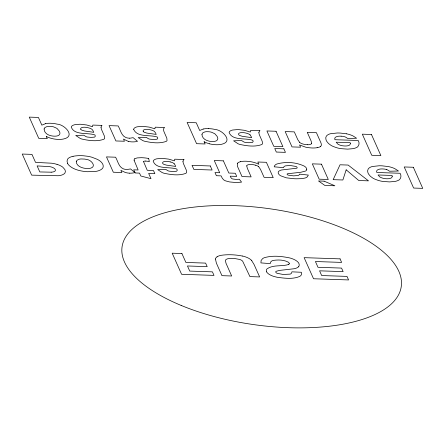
<?xml version="1.0" encoding="UTF-8"?>
<svg xmlns="http://www.w3.org/2000/svg" width="445" height="445" viewBox="0 0 445 445"><rect width="100%" height="100%" fill="white"/><g stroke="black" fill="none" stroke-linecap="round" stroke-linejoin="round"><path stroke-width="0.67" d="M143.602 161.758L147.251 170.279L153.436 170.485L154.838 173.633L148.652 173.422L150.989 178.662L140.809 175.998L139.524 173.116L135.108 172.966L133.706 169.818L138.122 169.968L134.112 160.334M215.463 259.057L216.387 263.117L221.944 275.661L231.661 275.989L225.993 263.223L225.365 260.47A7.966 3.304 8.1 0 1 227.217 258.934A7.259 3.009 8.1 0 1 228.007 258.695L232.574 258.339A17.939 7.437 8.1 0 1 234.026 258.395L239.966 259.513A6.875 2.848 8.1 0 1 242.675 261.221L249.923 276.601L259.641 276.929L254.062 264.486L251.703 260.642M246.73 165.902L247.381 168.388L251.136 176.882L242.008 176.576L237.452 166.319L237.296 163.638M134.579 158.848L137.093 157.914L141.31 157.686A18.868 7.826 8.1 0 1 148.686 158.492M45.384 123.716L41.852 125.156L38.404 117.43L29.275 117.124L38.743 138.351L47.281 138.64L46.286 136.404M203.232 129.05L199.699 130.485L196.256 122.764L187.128 122.453L196.59 143.679L205.134 143.969L204.138 141.733M240.478 161.707L240.183 161.785A9.384 3.894 8.1 0 0 237.274 163.632M73.041 156.323L72.118 156.545A15.124 6.274 8.1 0 0 67.974 158.693A16.415 6.809 8.1 0 0 67.49 159.371L67.039 161.19L67.584 163.348M259.847 130.719L250.719 130.413A17.789 7.376 8.1 0 0 250.607 130.691L250.29 131.937A5.134 2.13 8.1 0 1 250.262 132.032L244.589 130.324L238.698 129.617A18.301 7.587 8.1 0 0 237.413 129.595L232.735 130.012A9.935 4.122 8.1 0 0 230.905 130.619L230.093 131.091A9.512 3.944 8.1 0 0 229.114 132.404C232.201 141.02 245.812 137.672 252.805 140.292L253.172 141.493L252.643 142.3A2.742 1.14 8.1 0 1 252.237 142.467L248.944 142.734L245.156 142.372A4.005 1.663 8.1 0 1 243.999 142.027L241.607 140.559L233.597 140.804L238.019 143.735A10.98 4.556 8.1 0 0 239.849 144.425C246.864 145.932 254.746 147.123 261.638 144.597A7.276 3.02 8.1 0 0 262.294 144.041A5.763 2.392 8.1 0 0 262.45 143.78L262.238 141.376L259.747 135.692A66.756 27.685 8.1 0 1 259.274 134.529L258.907 132.972A11.854 4.917 8.1 0 1 258.918 132.599M183.93 159.516L174.802 159.204A17.789 7.376 8.1 0 0 174.69 159.488L174.373 160.734A5.134 2.13 8.1 0 1 174.345 160.829L168.672 159.121L162.781 158.414A18.301 7.587 8.1 0 0 161.496 158.392L156.818 158.809A9.935 4.122 8.1 0 0 154.988 159.416L154.176 159.888A9.512 3.944 8.1 0 0 153.197 161.196C156.284 169.818 169.895 166.469 176.882 169.083L177.255 170.29L176.726 171.097A2.742 1.14 8.1 0 1 176.32 171.264L173.027 171.531L169.239 171.164A4.005 1.663 8.1 0 1 168.082 170.824L165.69 169.35L157.68 169.595L162.102 172.527A10.98 4.556 8.1 0 0 163.932 173.222C170.947 174.724 178.829 175.92 185.721 173.394A7.276 3.02 8.1 0 0 186.377 172.838A5.763 2.392 8.1 0 0 186.533 172.577L186.321 170.174L183.824 164.489A66.756 27.685 8.1 0 1 183.357 163.326L182.99 161.769A11.854 4.917 8.1 0 1 183.001 161.396M208.627 128.599L211.536 128.833A12.482 5.173 8.1 0 1 215.03 129.484C222.055 129.623 233.959 141.504 221.677 144.258A12.516 5.19 8.1 0 1 218.673 144.686L217.321 144.736A14.485 6.008 8.1 0 1 215.886 144.72A12.293 5.095 8.1 0 1 209.378 143.78M145.726 161.062L147.868 161.318A23.012 9.545 8.1 0 1 149.309 161.568L148.674 158.52M346.649 133.828L340.164 133.049A25.854 10.719 8.1 0 0 337.293 132.988L330.479 133.728A13.684 5.674 8.1 0 0 328.165 134.624L327.286 135.197A16.838 6.981 8.1 0 0 326.291 136.27L325.734 137.822L326.074 140.003A31.556 13.083 8.1 0 0 326.719 141.332L328.454 143.462L330.919 145.298A15.569 6.458 8.1 0 0 333.422 146.555L336.248 147.584A14.657 6.08 8.1 0 0 340.814 148.641L347.651 149.136L353.141 148.652A14.49 6.008 8.1 0 0 355.538 147.968C358.904 147.206 360.038 143.218 358.186 140.492L334.918 139.708L334.735 138.484L335.091 137.65A7.431 3.082 8.1 0 1 335.925 136.982L336.615 136.671A7.109 2.948 8.1 0 1 338.984 136.198L340.063 136.153A8.961 3.716 8.1 0 1 341.115 136.176M242.525 256.075C235.494 254.662 228.146 254.262 221.043 255.33A14.796 6.135 8.1 0 0 217.054 256.793M170.224 161.902L171.453 162.253A6.002 2.486 8.1 0 1 174.162 163.665M134.935 172.588L130.552 168.933L127.481 169.456A5.173 2.147 8.1 0 1 126.781 169.456A4.917 2.041 8.1 0 1 123.465 168.894C118.682 167.103 117.842 161.062 115.605 157.207L106.477 156.896L113.314 172.226L121.852 172.515L120.89 170.352L125.056 172.365A5.98 2.481 8.1 0 0 125.779 172.593A6.77 2.809 8.1 0 0 129.54 173.161M258.695 166.703L260.509 169.367L264.096 177.321L273.224 177.633L266.388 162.303L257.85 162.013L258.862 164.288A14.095 5.846 8.1 0 0 246.352 161.246A13.1 5.429 8.1 0 0 240.445 161.685M299.657 142.378L297.827 139.736L294.301 131.881L285.173 131.575L292.009 146.906L300.547 147.195L299.552 144.959L305.47 147.1A12.95 5.368 8.1 0 0 308.641 147.69L311.111 147.929A14.001 5.807 8.1 0 0 317.207 147.679M250.051 134.874L250.952 136.192A50.457 20.926 8.1 0 1 251.269 136.86L251.631 137.666L250.891 137.544A36.551 15.158 8.1 0 0 249.678 137.36L242.28 136.304L239.721 135.502A3.744 1.552 8.1 0 1 238.743 134.729L238.626 134.512A4.795 1.986 8.1 0 1 239.193 133.155A5.474 2.27 8.1 0 1 239.477 133.022A4.711 1.952 8.1 0 1 241.546 132.588L242.28 132.582A7.22 2.993 8.1 0 1 246.135 133.111L247.37 133.461A6.002 2.486 8.1 0 1 250.079 134.868M174.134 163.671L175.035 164.984A50.457 20.926 8.1 0 1 175.352 165.657L175.714 166.463L174.974 166.341A36.551 15.158 8.1 0 0 173.761 166.157L166.363 165.101L163.805 164.3A3.744 1.552 8.1 0 1 162.826 163.521L162.709 163.309A4.795 1.986 8.1 0 1 163.276 161.952A5.474 2.27 8.1 0 1 163.56 161.813A4.711 1.952 8.1 0 1 165.629 161.385L166.363 161.374A7.22 2.993 8.1 0 1 170.218 161.908M143.207 131.292L143.329 131.503A3.744 1.552 8.1 0 0 144.302 132.276L146.867 133.083L154.265 134.134A36.551 15.158 8.1 0 1 155.472 134.318L156.217 134.446L155.856 133.639A50.457 20.926 8.1 0 0 155.539 132.966L154.632 131.648A6.002 2.486 8.1 0 0 151.945 130.24L150.721 129.884A7.22 2.993 8.1 0 0 146.861 129.35L146.132 129.367A4.711 1.952 8.1 0 0 144.052 129.795A5.474 2.27 8.1 0 0 143.785 129.94A4.795 1.986 8.1 0 0 143.195 131.292M80.773 129.184L80.895 129.395A3.744 1.552 8.1 0 0 81.869 130.168L84.433 130.969L91.831 132.026A36.551 15.158 8.1 0 1 93.038 132.21L93.784 132.337L93.422 131.525A50.457 20.926 8.1 0 0 93.105 130.858L92.198 129.54A6.002 2.486 8.1 0 0 89.512 128.132L88.288 127.776A7.22 2.993 8.1 0 0 84.428 127.237L83.699 127.259A4.711 1.952 8.1 0 0 81.619 127.687A5.474 2.27 8.1 0 0 81.352 127.832A4.795 1.986 8.1 0 0 80.762 129.184M289.222 263.268A5.64 2.342 8.1 0 0 289.111 263.034A5.29 2.192 8.1 0 0 288.132 262.088C283.688 259.769 278.331 259.691 273.475 260.375A8.299 3.443 8.1 0 0 272.551 260.642A7.877 3.265 8.1 0 0 271.784 260.976L270.588 262.077L270.232 263.612L260.926 262.906L261.093 260.542L262.556 258.69A15.191 6.297 8.1 0 1 264.252 257.733C272.518 255.258 281.529 256.225 289.867 257.972A13.639 5.657 8.1 0 1 295.146 260.025L295.497 260.236A14.463 5.996 8.1 0 1 298.918 263.49L299.257 264.886L299.012 266.082A11.614 4.817 8.1 0 1 298.517 266.772M289.211 263.268A4.45 1.847 8.1 0 1 288.799 264.397M288.772 264.391A3.961 1.641 8.1 0 1 288.56 264.508C281.574 266.739 273.197 264.452 266.994 268.908A12.443 5.156 8.1 0 0 266.316 270.499L266.383 271.088A14.513 6.019 8.1 0 0 266.689 271.906M266.666 271.906A13.044 5.412 8.1 0 0 269.982 274.815A12.605 5.229 8.1 0 0 274.343 276.562L276.273 277.057A16.921 7.02 8.1 0 0 277.841 277.374C285.011 278.281 292.827 279.377 299.646 276.456A13.817 5.729 8.1 0 0 301.276 274.915L301.615 273.681L301.365 272.273L291.881 271.828L291.636 273.035L290.707 273.875A5.479 2.275 8.1 0 1 290.101 274.126L283.17 274.476L277.118 273.291A3.421 1.418 8.1 0 1 276 272.524L275.928 272.429A4.233 1.758 8.1 0 1 275.783 272.14A3.593 1.491 8.1 0 1 276.067 271.333L279.427 270.427L294.284 268.73A13.789 5.718 8.1 0 0 298.545 266.783M242.57 256.014A14.14 5.863 8.1 0 1 251.814 260.637M215.413 259.051A13.667 5.668 8.1 0 1 217.127 256.821M57.077 164.361A13.534 5.613 8.1 0 1 61.938 166.597A11.915 4.94 8.1 0 1 62.734 167.125L64.759 169.423A23.585 9.779 8.1 0 1 65.12 170.213L65.393 171.642L64.898 173.094A12.26 5.084 8.1 0 1 64.08 173.906L62.628 174.724A12.471 5.173 8.1 0 1 58.195 175.736L31.656 175.146L22.25 154.053L31.968 154.382L35.533 162.375L51.687 163.215A14.251 5.913 8.1 0 1 57.043 164.389M67.545 163.348A19.697 8.166 8.1 0 0 71.578 167.353L72.351 167.837A15.853 6.575 8.1 0 0 79.16 170.48A18.913 7.843 8.1 0 0 87.465 171.72L95.536 171.453A16.471 6.831 8.1 0 0 98.823 170.646L99.93 170.196A18.595 7.71 8.1 0 0 101.343 169.395L101.733 169.106A17.21 7.137 8.1 0 0 103.017 167.498C103.952 165.023 102.016 162.57 100.164 161.123A17.438 7.231 8.1 0 0 97.355 159.36L92.126 157.302A16.532 6.853 8.1 0 0 87.954 156.317L83.471 155.767A21.799 9.039 8.1 0 0 81.012 155.655A20.464 8.488 8.1 0 0 73.041 156.323M134.918 172.577A11.142 4.622 8.1 0 1 129.551 173.183M143.501 161.696A2.403 0.996 8.1 0 1 145.732 161.09M134.173 160.339A9.317 3.866 8.1 0 1 134.524 158.837M182.973 161.39A19.007 7.882 8.1 0 1 183.963 159.527M246.736 165.902A5.084 2.108 8.1 0 1 248.154 164.756A5.418 2.247 8.1 0 1 250.452 164.5L250.685 164.489A7.487 3.104 8.1 0 1 255.58 165.195M255.558 165.212A6.931 2.876 8.1 0 1 258.74 166.697M386.644 169.545A6.158 2.553 8.1 0 0 383.006 168.966A8.961 3.716 8.1 0 0 381.949 168.928L380.864 168.972A7.109 2.948 8.1 0 0 378.495 169.45L377.805 169.762A7.431 3.082 8.1 0 0 376.976 170.424L376.615 171.258L376.804 172.482L400.066 173.272C401.918 175.992 400.789 179.98 397.418 180.748A14.49 6.008 8.1 0 1 395.021 181.427L389.531 181.91L382.7 181.415A14.657 6.08 8.1 0 1 378.128 180.359L375.302 179.329A15.569 6.458 8.1 0 1 372.799 178.072L370.335 176.237L368.605 174.106A31.556 13.083 8.1 0 1 367.954 172.777L367.592 170.936L368.171 169.044A16.838 6.981 8.1 0 1 369.166 167.976L370.045 167.398A13.684 5.674 8.1 0 1 372.359 166.502L379.179 165.763A25.854 10.719 8.1 0 1 382.044 165.824L388.53 166.602A13.962 5.791 8.1 0 1 394.86 168.688L398.486 171.019L389.586 171.236L387.45 169.873A4.978 2.064 8.1 0 0 386.622 169.562M46.263 136.409A13.567 5.629 8.1 0 0 51.542 138.434A12.293 5.095 8.1 0 0 58.034 139.385A14.485 6.008 8.1 0 0 59.474 139.402L60.82 139.352A12.516 5.19 8.1 0 0 63.824 138.929C76.106 136.176 64.202 124.288 57.177 124.155A12.482 5.173 8.1 0 0 53.684 123.499L50.775 123.271A11.709 4.856 8.1 0 0 45.351 123.699M101.071 127.27A11.854 4.917 8.1 0 0 101.054 127.637L101.421 129.2A66.756 27.685 8.1 0 0 101.894 130.357L104.386 136.042L104.597 138.445A5.763 2.392 8.1 0 1 104.442 138.712A7.276 3.02 8.1 0 1 103.785 139.263C96.899 141.788 89.011 140.598 81.997 139.09A10.98 4.556 8.1 0 1 80.167 138.401L75.745 135.469L83.76 135.224L86.152 136.693A4.005 1.663 8.1 0 0 87.309 137.038L91.097 137.399L94.385 137.138A2.742 1.14 8.1 0 0 94.791 136.965L95.319 136.159L94.952 134.957C87.965 132.337 74.348 135.692 71.261 127.07A9.512 3.944 8.1 0 1 72.24 125.757L73.058 125.29A9.935 4.122 8.1 0 1 74.888 124.683L79.566 124.261A18.301 7.587 8.1 0 1 80.845 124.283L86.742 124.989L92.41 126.697A5.134 2.13 8.1 0 0 92.443 126.603L92.755 125.357A17.789 7.376 8.1 0 1 92.866 125.078L101.994 125.384A19.007 7.882 8.1 0 0 101.037 127.264M128.366 141.321A5.98 2.481 8.1 0 1 127.643 141.093L123.476 139.079L124.439 141.243L115.9 140.954L109.064 125.624L118.192 125.935C120.439 129.762 121.257 135.875 126.074 137.611A4.917 2.041 8.1 0 0 129.362 138.178M128.36 141.326A6.77 2.809 8.1 0 0 132.126 141.888A11.142 4.622 8.1 0 0 137.505 141.304L133.138 137.661L130.073 138.184A5.173 2.147 8.1 0 1 129.367 138.184M209.395 143.763A13.567 5.629 8.1 0 1 204.116 141.738M203.204 129.028A11.709 4.856 8.1 0 1 208.633 128.616M258.89 132.593A19.007 7.882 8.1 0 1 259.88 130.73M311.572 143.429A4.795 1.986 8.1 0 0 311.65 143.14L311.116 141.015L307.261 132.321L316.389 132.627L320.65 142.183A50.836 21.082 8.1 0 1 321.129 143.401L321.379 144.786A10.574 4.383 8.1 0 1 320.389 146.561M311.689 143.451A5.423 2.247 8.1 0 1 307.328 144.736M307.306 144.692A7.192 2.982 8.1 0 1 299.574 142.389M320.45 146.583A9.935 4.122 8.1 0 1 317.157 147.64M346.649 133.823A13.962 5.791 8.1 0 1 352.98 135.914L356.601 138.245L347.706 138.462L345.57 137.093A4.978 2.064 8.1 0 0 344.742 136.787A6.158 2.553 8.1 0 0 341.126 136.192M306.744 169.278L306.572 170.073A7.949 3.293 8.1 0 1 305.559 171.041L300.887 172.254L287.464 173.767A2.075 0.862 8.1 0 0 287.114 174.323A2.431 1.007 8.1 0 0 287.181 174.44A2.236 0.929 8.1 0 0 288.149 175.108L293.466 175.858L298.072 175.519A5.674 2.353 8.1 0 0 299.407 174.462L299.507 174.129L308.341 175.074L307.323 176.832A11.431 4.739 8.1 0 1 305.009 178.05L301.627 178.645L296.67 178.795A38.81 16.092 8.1 0 1 294.05 178.718L286.307 177.822L280.739 175.825A9.512 3.944 8.1 0 1 279.004 174.49L278.247 173.244L278.247 172.009A8.661 3.593 8.1 0 1 278.882 171.169L280.467 170.324A8.972 3.721 8.1 0 1 281.657 169.979L296.809 168.21A2.614 1.085 8.1 0 0 297.132 167.509A3.805 1.58 8.1 0 0 297.021 167.287L296.96 167.203A3.015 1.252 8.1 0 0 295.758 166.43L290.713 165.585A17.238 7.148 8.1 0 0 289.461 165.534L285.551 165.852A5.546 2.297 8.1 0 0 285.15 165.979A6.052 2.509 8.1 0 0 283.91 166.775L283.571 167.654L274.209 166.825L274.554 165.818A13.278 5.507 8.1 0 1 276.812 164.016C285.679 161.502 295.931 162.108 304.28 166.124A10.168 4.216 8.1 0 1 306.026 167.587L306.377 168.099A12.599 5.223 8.1 0 1 306.677 168.839L306.744 169.278M133.661 129.389C137.271 137.722 150.265 134.496 157.385 137.066L157.753 138.273L157.224 139.074A2.742 1.14 8.1 0 1 156.818 139.246L153.531 139.508L149.743 139.146A4.005 1.663 8.1 0 1 148.585 138.801L146.194 137.333L138.178 137.577L142.6 140.509A10.98 4.556 8.1 0 0 144.43 141.198C151.445 142.706 159.327 143.896 166.219 141.376A7.276 3.02 8.1 0 0 166.875 140.82A5.763 2.392 8.1 0 0 167.031 140.553L166.819 138.15L164.327 132.471A66.756 27.685 8.1 0 1 163.855 131.308L163.487 129.751A11.854 4.917 8.1 0 1 163.504 129.378A19.007 7.882 8.1 0 1 164.466 127.504L155.299 127.187A17.789 7.376 8.1 0 0 155.194 127.47L154.877 128.716A5.134 2.13 8.1 0 1 154.843 128.805L149.175 127.098L143.279 126.397A18.301 7.587 8.1 0 0 142 126.369L137.316 126.792A9.935 4.122 8.1 0 0 135.491 127.398L134.674 127.865A9.512 3.944 8.1 0 0 133.695 129.178L133.661 129.389M76.262 161.635C76.279 165.112 79.883 167.125 82.859 167.887A7.365 3.054 8.1 0 0 85.718 168.416L88.655 168.483A7.326 3.037 8.1 0 0 91.025 168.065C96.726 166.102 90.73 159.616 86.886 159.549A7.287 3.02 8.1 0 0 84.455 159.071L81.101 158.954A7.32 3.037 8.1 0 0 79.026 159.282L77.002 160.278L76.262 161.635M350.365 143.668L349.898 144.77A6.408 2.659 8.1 0 1 349.247 145.242L348.602 145.521A6.642 2.753 8.1 0 1 345.821 145.982L345.142 145.988A8.483 3.516 8.1 0 1 344.035 145.938L342.939 145.827A6.569 2.726 8.1 0 1 340.236 145.204L339.924 145.098A7.459 3.093 8.1 0 1 339.012 144.725A6.953 2.881 8.1 0 1 337.738 144.002L336.192 142.205L350.165 142.673L350.365 143.668M392.245 176.442L391.784 177.544A6.408 2.659 8.1 0 1 391.127 178.017L390.488 178.295A6.642 2.753 8.1 0 1 387.701 178.757L387.028 178.762A8.483 3.516 8.1 0 1 385.915 178.712L384.819 178.601A6.569 2.726 8.1 0 1 382.122 177.983L381.804 177.872A7.459 3.093 8.1 0 1 380.892 177.499A6.953 2.881 8.1 0 1 379.618 176.782L378.072 174.98L392.045 175.452L392.245 176.442M44.105 128.972C43.994 132.443 47.304 134.846 50.38 135.58A6.619 2.742 8.1 0 0 52.649 136.037L53.439 136.12A7.849 3.254 8.1 0 0 54.64 136.17L55.375 136.159A6.28 2.603 8.1 0 0 57.305 135.892C59.224 135.675 60.665 133.667 59.624 131.853A31.389 13.016 8.1 0 0 59.179 130.913L56.938 128.377L53.717 126.914A6.23 2.581 8.1 0 0 51.175 126.419L48.861 126.347A6.508 2.698 8.1 0 0 46.864 126.63L44.884 127.57L44.105 128.972M201.958 134.301C201.846 137.772 205.151 140.181 208.232 140.915A6.619 2.742 8.1 0 0 210.496 141.371L211.292 141.449A7.849 3.254 8.1 0 0 212.488 141.504L213.227 141.493A6.28 2.603 8.1 0 0 215.152 141.226C217.077 141.004 218.517 139.001 217.471 137.188A31.389 13.016 8.1 0 0 217.027 136.242L214.785 133.711L211.564 132.243A6.23 2.581 8.1 0 0 209.028 131.753L206.714 131.675A6.508 2.698 8.1 0 0 204.717 131.959L202.736 132.905L201.958 134.301M346.171 169.818L342.873 179.986L333.155 179.658L340.03 164.789L348.14 165.062L368.493 180.848L358.776 180.52L346.171 169.818M51.181 172.182L39.8 171.937L37.113 165.913L49.996 166.675A6.675 2.77 8.1 0 1 55.286 169.506A8.7 3.61 8.1 0 1 55.352 169.79L55.402 170.185A6.041 2.503 8.1 0 1 54.602 171.369A6.898 2.859 8.1 0 1 51.181 172.182M276.045 131.264L266.917 130.958L273.753 146.288L282.881 146.594L276.045 131.264M371.458 134.49L362.33 134.179L371.736 155.277L380.87 155.583L371.458 134.49M283.871 148.825L274.743 148.513L276.323 152.051L285.451 152.362L283.871 148.825M223.39 160.845L214.262 160.539L219.696 172.727L214.985 172.565L216.387 175.708L221.098 175.87L222.322 178.328L223.635 179.791A6.653 2.759 8.1 0 0 225.743 180.926L229.642 181.949L234.298 182.383A25.27 10.48 8.1 0 0 241.574 182.111L239.277 179.224A18.39 7.626 8.1 0 1 235.238 179.324L232.663 178.968A2.32 0.962 8.1 0 1 232.245 178.818A2.019 0.84 8.1 0 1 231.995 178.701L231.072 177.883L230.226 176.181L236.707 176.398L235.305 173.255L228.825 173.033L223.39 160.845M321.457 164.161L312.329 163.855L319.165 179.185L328.293 179.491L321.457 164.161M413.344 167.264L404.216 166.958L413.622 188.051L422.75 188.363L413.344 167.264M210.296 165.957L192.04 165.34L193.848 169.4L212.109 170.018L210.296 165.957M324.11 181.154L318.514 180.965L324.856 185.443L334.868 185.776L324.11 181.154M181.91 253.528L172.193 253.199L181.599 274.298L213.995 275.388L212.415 271.851L189.737 271.088L187.462 265.977L207.192 266.644L205.612 263.106L185.882 262.439L181.91 253.528M340.052 258.868L304.124 257.655L313.536 278.754L348.58 279.938L347 276.401L321.674 275.544L319.571 270.827L343.128 271.622L341.554 268.085L317.991 267.289L315.422 261.521L341.632 262.411L340.052 258.868M181.176 305.437A140.998 58.473 8.1 0 0 400.939 288.316A140.998 58.473 8.1 0 0 202.881 206.274A140.998 58.473 8.1 0 0 181.176 305.437"/></g></svg>
